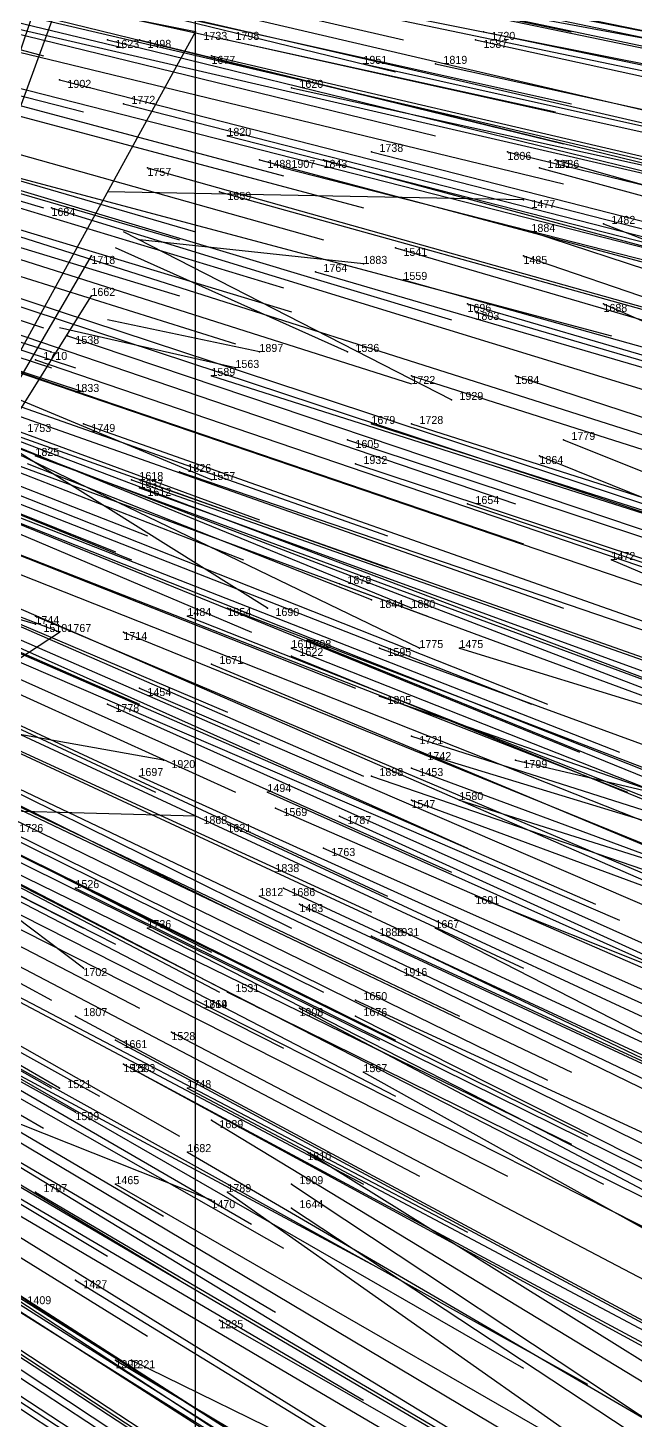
# Model space of a CAD drawing. Extents: x -0.5 to 0.59, y -0.5 to 0.59.
# Drawn here: x 0.4001 to 0.476, y -0.2685 to -0.0945 of the extents above; entities that cross this region are included whole.
import ezdxf

# ---------------------------------------------------------------- set-up
doc = ezdxf.new("R2010")
doc.units = 0
for name, color, linetype in [('Clients', 3, 'CONTINUOUS'), ('Facilities', 3, 'CONTINUOUS'), ('Facilities_lines', 3, 'CONTINUOUS'), ('Min_max_boxes', 1, 'CONTINUOUS'), ('Normals', 1, 'CONTINUOUS'), ('Source_points', 5, 'CONTINUOUS'), ('Text', 3, 'CONTINUOUS')]:
    doc.layers.add(name, color=color, linetype=linetype)

msp = doc.modelspace()

# ---------------------------------------------------------------- linework, layer by layer
at = {"layer": 'Clients', "color": 5}
for p in [(0.421, -0.095, -1.25), (0.408, -0.123, -1.25), (0.408, -0.128, -1.25), (0.404, -0.17, -1.25)]:
    msp.add_point(p, dxfattribs=at)
at = {"layer": 'Facilities', "color": 3}
for p in [(0.457, -0.095, -1.167), (0.41, -0.096, -1.054), (0.414, -0.096, -1.063), (0.425, -0.096, -1.089), (0.456, -0.096, -1.166), (0.423, -0.098, -1.086), (0.442, -0.099, -1.131), (0.451, -0.099, -1.155), (0.404, -0.101, -1.042), (0.433, -0.102, -1.113), (0.412, -0.104, -1.063), (0.425, -0.108, -1.096), (0.429, -0.111, -1.109), (0.437, -0.111, -1.126), (0.443, -0.11, -1.142), (0.46, -0.11, -1.181), (0.466, -0.111, -1.197), (0.415, -0.112, -1.074), (0.432, -0.112, -1.116), (0.464, -0.112, -1.193), (0.424, -0.115, -1.099), (0.462, -0.116, -1.25), (0.403, -0.117, -1.048), (0.463, -0.12, -1.196), (0.472, -0.119, -1.218), (0.446, -0.122, -1.156), (0.462, -0.123, -1.194), (0.436, -0.125, -1.134), (0.442, -0.124, -1.25), (0.447, -0.126, -1.161), (0.455, -0.129, -1.182), (0.456, -0.13, -1.185), (0.472, -0.129, -1.223), (0.405, -0.133, -1.067), (0.429, -0.135, -1.25), (0.44, -0.135, -1.25), (0.401, -0.136, -1.058), (0.426, -0.137, -1.25), (0.423, -0.138, -1.111), (0.448, -0.138, -1.171), (0.461, -0.138, -1.203), (0.406, -0.14, -1.073), (0.453, -0.141, -1.25), (0.407, -0.144, -1.081), (0.443, -0.144, -1.163), (0.448, -0.144, -1.176), (0.44, -0.146, -1.159), (0.467, -0.146, -1.25), (0.401, -0.148, -1.068), (0.441, -0.149, -1.164), (0.464, -0.148, -1.217), (0.413, -0.151, -1.099), (0.414, -0.151, -1.101), (0.419, -0.15, -1.113), (0.423, -0.151, -1.25), (0.414, -0.152, -1.104), (0.455, -0.154, -1.202), (0.473, -0.161, -1.249), (0.439, -0.164, -1.171), (0.425, -0.167, -1.141), (0.43, -0.167, -1.25), (0.443, -0.166, -1.25), (0.448, -0.167, -1.25), (0.401, -0.168, -1.086), (0.42, -0.168, -1.13), (0.401, -0.169, -1.25), (0.412, -0.17, -1.114), (0.433, -0.172, -1.164), (0.435, -0.171, -1.168), (0.444, -0.172, -1.191), (0.449, -0.172, -1.25), (0.454, -0.172, -1.212), (0.433, -0.173, -1.166), (0.423, -0.174, -1.144), (0.414, -0.177, -1.127), (0.41, -0.179, -1.12), (0.444, -0.178, -1.197), (0.448, -0.183, -1.211), (0.417, -0.186, -1.25), (0.449, -0.185, -1.215), (0.461, -0.186, -1.244), (0.448, -0.187, -1.214), (0.414, -0.188, -1.137), (0.443, -0.188, -1.203), (0.43, -0.19, -1.175), (0.448, -0.191, -1.217), (0.454, -0.191, -1.231), (0.421, -0.193, -1.25), (0.431, -0.192, -1.18), (0.439, -0.193, -1.199), (0.425, -0.194, -1.167), (0.437, -0.197, -1.199), (0.431, -0.2, -1.187), (0.406, -0.202, -1.133), (0.429, -0.203, -1.186), (0.432, -0.202, -1.194), (0.456, -0.203, -1.247), (0.434, -0.204, -1.199), (0.415, -0.207, -1.159), (0.451, -0.207, -1.25), (0.443, -0.208, -1.224), (0.445, -0.208, -1.25), (0.407, -0.212, -1.25), (0.446, -0.212, -1.25), (0.425, -0.215, -1.191), (0.421, -0.216, -1.184), (0.421, -0.216, -1.184), (0.434, -0.217, -1.213), (0.441, -0.216, -1.228), (0.406, -0.218, -1.153), (0.441, -0.218, -1.23), (0.418, -0.22, -1.181), (0.411, -0.221, -1.167), (0.412, -0.224, -1.173), (0.412, -0.224, -1.172), (0.442, -0.225, -1.238), (0.404, -0.227, -1.25), (0.42, -0.227, -1.192), (0.406, -0.23, -1.25), (0.423, -0.231, -1.206), (0.42, -0.235, -1.203), (0.435, -0.235, -1.236), (0.401, -0.24, -1.169), (0.411, -0.239, -1.187), (0.425, -0.24, -1.219), (0.433, -0.239, -1.237), (0.423, -0.241, -1.25), (0.433, -0.242, -1.24), (0.406, -0.251, -1.194), (0.424, -0.256, -1.238), (0.411, -0.261, -1.217), (0.413, -0.261, -1.221)]:
    msp.add_point(p, dxfattribs=at)
at = {"layer": 'Facilities_lines', "color": 3}
for q in [(0.404, -0.083, -1.25), (0.404, -0.091, -1.25), (0.421, -0.095, -1.25), (0.408, -0.123, -1.25), (0.408, -0.128, -1.25), (0.404, -0.17, -1.25)]:
    msp.add_line((0.366, -0.195, -1.25), q, dxfattribs=at)
at = {"layer": 'Min_max_boxes', "color": 1}
msp.add_line((0.421, -0.312, -1.25), (0.421, -0.039, -1.25), dxfattribs=at)
msp.add_line((0.421, -0.312, -1.25), (0.421, -0.039, -1.25), dxfattribs=at)
at = {"layer": 'Normals', "color": 1}
for p, q in [((0.312, -0.074, -0.802), (0.402, -0.098, -0.765)), ((0.321, -0.075, -0.825), (0.412, -0.097, -0.788)), ((0.356, -0.075, -0.91), (0.447, -0.096, -0.873)), ((0.377, -0.076, -0.962), (0.468, -0.095, -0.924)), ((0.356, -0.078, -0.91), (0.446, -0.1, -0.873)), ((0.388, -0.078, -0.989), (0.478, -0.097, -0.951)), ((0.317, -0.082, -0.818), (0.407, -0.105, -0.781)), ((0.375, -0.085, -0.961), (0.466, -0.105, -0.924)), ((0.378, -0.084, -0.968), (0.468, -0.104, -0.93)), ((0.388, -0.084, -0.992), (0.478, -0.105, -0.955)), ((0.361, -0.086, -0.928), (0.451, -0.108, -0.891)), ((0.377, -0.087, -0.967), (0.467, -0.109, -0.93)), ((0.393, -0.087, -1.008), (0.484, -0.108, -0.971)), ((0.422, -0.088, -1.077), (0.512, -0.106, -1.039)), ((0.43, -0.087, -1.097), (0.521, -0.104, -1.059)), ((0.442, -0.088, -1.128), (0.533, -0.106, -1.09)), ((0.312, -0.09, -0.813), (0.402, -0.117, -0.776)), ((0.342, -0.089, -0.884), (0.432, -0.113, -0.847)), ((0.387, -0.09, -0.992), (0.477, -0.111, -0.956)), ((0.376, -0.092, -0.969), (0.467, -0.114, -0.932)), ((0.448, -0.091, -1.144), (0.539, -0.11, -1.107)), ((0.352, -0.093, -0.911), (0.442, -0.117, -0.874)), ((0.421, -0.095, -1.25), (0.411, -0.093, -1.151)), ((0.444, -0.093, -1.134), (0.535, -0.112, -1.097)), ((0.464, -0.093, -1.183), (0.555, -0.112, -1.146)), ((0.468, -0.093, -1.192), (0.56, -0.112, -1.159)), ((0.33, -0.095, -0.859), (0.419, -0.121, -0.821)), ((0.332, -0.094, -0.862), (0.421, -0.12, -0.825)), ((0.396, -0.094, -1.018), (0.487, -0.115, -0.981)), ((0.457, -0.095, -1.167), (0.548, -0.114, -1.13)), ((0.348, -0.096, -0.902), (0.437, -0.121, -0.865)), ((0.41, -0.096, -1.054), (0.5, -0.118, -1.016)), ((0.414, -0.096, -1.063), (0.504, -0.118, -1.026)), ((0.425, -0.096, -1.089), (0.515, -0.116, -1.051)), ((0.456, -0.096, -1.166), (0.547, -0.116, -1.129)), ((0.423, -0.098, -1.086), (0.513, -0.119, -1.048)), ((0.442, -0.099, -1.131), (0.532, -0.119, -1.094)), ((0.451, -0.099, -1.155), (0.542, -0.119, -1.117)), ((0.343, -0.1, -0.894), (0.432, -0.127, -0.857)), ((0.33, -0.101, -0.863), (0.419, -0.128, -0.826)), ((0.395, -0.101, -1.019), (0.485, -0.124, -0.982)), ((0.404, -0.101, -1.042), (0.494, -0.124, -1.005)), ((0.433, -0.102, -1.113), (0.524, -0.122, -1.075)), ((0.313, -0.103, -0.825), (0.402, -0.132, -0.788)), ((0.344, -0.103, -0.897), (0.433, -0.13, -0.861)), ((0.363, -0.104, -0.946), (0.453, -0.131, -0.909)), ((0.412, -0.104, -1.063), (0.502, -0.127, -1.025)), ((0.337, -0.106, -0.884), (0.426, -0.134, -0.847)), ((0.315, -0.107, -0.831), (0.403, -0.135, -0.793)), ((0.315, -0.108, -0.832), (0.403, -0.137, -0.795)), ((0.318, -0.108, -0.84), (0.406, -0.137, -0.803)), ((0.383, -0.109, -0.996), (0.473, -0.133, -0.959)), ((0.425, -0.108, -1.096), (0.515, -0.131, -1.059)), ((0.319, -0.111, -0.844), (0.407, -0.14, -0.808)), ((0.36, -0.111, -0.941), (0.448, -0.139, -0.904)), ((0.429, -0.111, -1.109), (0.519, -0.135, -1.072)), ((0.437, -0.111, -1.126), (0.526, -0.135, -1.089)), ((0.443, -0.11, -1.142), (0.533, -0.133, -1.104)), ((0.46, -0.11, -1.181), (0.55, -0.132, -1.144)), ((0.466, -0.111, -1.197), (0.558, -0.137, -1.168)), ((0.415, -0.112, -1.074), (0.504, -0.137, -1.036)), ((0.432, -0.112, -1.116), (0.522, -0.135, -1.079)), ((0.464, -0.112, -1.193), (0.556, -0.137, -1.164)), ((0.462, -0.116, -1.25), (0.41, -0.115, -1.165)), ((0.424, -0.115, -1.099), (0.514, -0.14, -1.062)), ((0.403, -0.117, -1.048), (0.491, -0.144, -1.011)), ((0.394, -0.119, -1.029), (0.482, -0.147, -0.991)), ((0.453, -0.141, -1.25), (0.412, -0.12, -1.161)), ((0.463, -0.12, -1.196), (0.555, -0.15, -1.17)), ((0.472, -0.119, -1.218), (0.565, -0.155, -1.207)), ((0.442, -0.124, -1.25), (0.414, -0.121, -1.154)), ((0.408, -0.123, -1.25), (0.408, -0.123, -1.15)), ((0.44, -0.135, -1.25), (0.411, -0.122, -1.155)), ((0.446, -0.122, -1.156), (0.535, -0.148, -1.119)), ((0.462, -0.123, -1.194), (0.553, -0.154, -1.167)), ((0.324, -0.125, -0.869), (0.411, -0.16, -0.833)), ((0.328, -0.124, -0.877), (0.415, -0.158, -0.84)), ((0.342, -0.124, -0.909), (0.429, -0.156, -0.871)), ((0.373, -0.124, -0.984), (0.461, -0.154, -0.945)), ((0.389, -0.125, -1.021), (0.477, -0.154, -0.983)), ((0.436, -0.125, -1.134), (0.525, -0.151, -1.097)), ((0.327, -0.126, -0.876), (0.413, -0.161, -0.839)), ((0.34, -0.127, -0.908), (0.427, -0.161, -0.87)), ((0.357, -0.127, -0.948), (0.445, -0.158, -0.911)), ((0.365, -0.126, -0.966), (0.453, -0.156, -0.929)), ((0.447, -0.126, -1.161), (0.536, -0.151, -1.123)), ((0.395, -0.128, -1.037), (0.483, -0.157, -1)), ((0.408, -0.128, -1.25), (0.408, -0.128, -1.15)), ((0.374, -0.129, -0.99), (0.462, -0.159, -0.952)), ((0.455, -0.129, -1.182), (0.544, -0.155, -1.145)), ((0.456, -0.13, -1.185), (0.545, -0.156, -1.148)), ((0.472, -0.129, -1.223), (0.563, -0.169, -1.215)), ((0.358, -0.131, -0.953), (0.445, -0.162, -0.916)), ((0.426, -0.137, -1.25), (0.404, -0.132, -1.153)), ((0.429, -0.135, -1.25), (0.41, -0.131, -1.152)), ((0.405, -0.133, -1.067), (0.494, -0.163, -1.03)), ((0.343, -0.134, -0.92), (0.428, -0.17, -0.882)), ((0.363, -0.136, -0.969), (0.45, -0.168, -0.932)), ((0.379, -0.136, -1.007), (0.467, -0.167, -0.969)), ((0.401, -0.136, -1.058), (0.489, -0.166, -1.021)), ((0.423, -0.138, -1.111), (0.511, -0.166, -1.074)), ((0.448, -0.138, -1.171), (0.536, -0.166, -1.134)), ((0.461, -0.138, -1.203), (0.553, -0.168, -1.178)), ((0.406, -0.14, -1.073), (0.494, -0.17, -1.037)), ((0.329, -0.142, -0.897), (0.414, -0.179, -0.859)), ((0.423, -0.151, -1.25), (0.399, -0.141, -1.153)), ((0.34, -0.144, -0.923), (0.425, -0.18, -0.884)), ((0.355, -0.143, -0.956), (0.441, -0.177, -0.918)), ((0.391, -0.144, -1.041), (0.477, -0.177, -1.004)), ((0.449, -0.172, -1.25), (0.391, -0.144, -1.173)), ((0.407, -0.144, -1.081), (0.495, -0.175, -1.044)), ((0.443, -0.144, -1.163), (0.531, -0.172, -1.126)), ((0.448, -0.144, -1.176), (0.536, -0.172, -1.14)), ((0.376, -0.145, -1.008), (0.463, -0.179, -0.971)), ((0.379, -0.145, -1.014), (0.465, -0.179, -0.976)), ((0.396, -0.145, -1.053), (0.483, -0.178, -1.016)), ((0.44, -0.146, -1.159), (0.528, -0.175, -1.122)), ((0.467, -0.146, -1.25), (0.547, -0.178, -1.3)), ((0.344, -0.147, -0.935), (0.429, -0.184, -0.897)), ((0.43, -0.167, -1.25), (0.398, -0.147, -1.157)), ((0.448, -0.167, -1.25), (0.399, -0.147, -1.165)), ((0.443, -0.166, -1.25), (0.4, -0.149, -1.161)), ((0.401, -0.148, -1.068), (0.488, -0.18, -1.032)), ((0.441, -0.149, -1.164), (0.529, -0.178, -1.127)), ((0.464, -0.148, -1.217), (0.556, -0.185, -1.209)), ((0.332, -0.151, -0.911), (0.416, -0.19, -0.873)), ((0.357, -0.151, -0.969), (0.442, -0.188, -0.932)), ((0.383, -0.15, -1.028), (0.469, -0.185, -0.991)), ((0.387, -0.151, -1.039), (0.474, -0.185, -1.001)), ((0.413, -0.151, -1.099), (0.501, -0.182, -1.063)), ((0.414, -0.151, -1.101), (0.502, -0.182, -1.065)), ((0.419, -0.15, -1.113), (0.507, -0.18, -1.076)), ((0.342, -0.152, -0.934), (0.426, -0.19, -0.896)), ((0.414, -0.152, -1.104), (0.502, -0.184, -1.067)), ((0.393, -0.154, -1.054), (0.479, -0.188, -1.017)), ((0.455, -0.154, -1.202), (0.548, -0.185, -1.181)), ((0.388, -0.156, -1.046), (0.475, -0.19, -1.009)), ((0.37, -0.159, -1.008), (0.455, -0.197, -0.971)), ((0.347, -0.161, -0.957), (0.431, -0.2, -0.92)), ((0.473, -0.161, -1.249), (0.563, -0.199, -1.272)), ((0.368, -0.162, -1.005), (0.453, -0.2, -0.967)), ((0.397, -0.162, -1.071), (0.483, -0.196, -1.034)), ((0.324, -0.165, -0.908), (0.407, -0.207, -0.871)), ((0.343, -0.164, -0.951), (0.426, -0.205, -0.914)), ((0.361, -0.164, -0.99), (0.445, -0.203, -0.953)), ((0.401, -0.169, -1.25), (0.387, -0.165, -1.151)), ((0.404, -0.17, -1.25), (0.391, -0.165, -1.151)), ((0.392, -0.164, -1.061), (0.477, -0.201, -1.024)), ((0.439, -0.164, -1.171), (0.526, -0.196, -1.134)), ((0.328, -0.167, -0.92), (0.411, -0.209, -0.883)), ((0.35, -0.166, -0.968), (0.433, -0.207, -0.931)), ((0.358, -0.166, -0.987), (0.443, -0.205, -0.951)), ((0.386, -0.167, -1.052), (0.471, -0.204, -1.015)), ((0.425, -0.167, -1.141), (0.511, -0.2, -1.104)), ((0.34, -0.168, -0.948), (0.423, -0.21, -0.911)), ((0.401, -0.168, -1.086), (0.486, -0.204, -1.049)), ((0.42, -0.168, -1.13), (0.506, -0.202, -1.092)), ((0.388, -0.169, -1.059), (0.474, -0.206, -1.022)), ((0.412, -0.17, -1.114), (0.498, -0.205, -1.077)), ((0.322, -0.172, -0.911), (0.403, -0.216, -0.874)), ((0.342, -0.172, -0.957), (0.424, -0.215, -0.919)), ((0.362, -0.172, -1.002), (0.446, -0.212, -0.965)), ((0.433, -0.172, -1.164), (0.519, -0.206, -1.126)), ((0.435, -0.171, -1.168), (0.521, -0.206, -1.13)), ((0.444, -0.172, -1.191), (0.534, -0.205, -1.162)), ((0.454, -0.172, -1.212), (0.548, -0.201, -1.199)), ((0.378, -0.173, -1.039), (0.462, -0.212, -1.002)), ((0.433, -0.173, -1.166), (0.519, -0.208, -1.129)), ((0.331, -0.174, -0.936), (0.414, -0.217, -0.899)), ((0.346, -0.174, -0.969), (0.429, -0.217, -0.931)), ((0.354, -0.174, -0.986), (0.437, -0.215, -0.948)), ((0.423, -0.174, -1.144), (0.509, -0.21, -1.106)), ((0.414, -0.177, -1.127), (0.5, -0.214, -1.089)), ((0.37, -0.178, -1.026), (0.454, -0.218, -0.989)), ((0.41, -0.179, -1.12), (0.495, -0.217, -1.083)), ((0.444, -0.178, -1.197), (0.536, -0.21, -1.171)), ((0.349, -0.18, -0.982), (0.432, -0.222, -0.945)), ((0.361, -0.18, -1.008), (0.444, -0.221, -0.971)), ((0.363, -0.18, -1.012), (0.446, -0.221, -0.975)), ((0.322, -0.181, -0.923), (0.403, -0.227, -0.886)), ((0.417, -0.186, -1.25), (0.389, -0.181, -1.154)), ((0.328, -0.183, -0.939), (0.409, -0.228, -0.902)), ((0.448, -0.183, -1.211), (0.542, -0.213, -1.193)), ((0.321, -0.185, -0.927), (0.402, -0.232, -0.89)), ((0.363, -0.185, -1.02), (0.446, -0.228, -0.983)), ((0.381, -0.185, -1.059), (0.465, -0.226, -1.023)), ((0.384, -0.185, -1.065), (0.468, -0.225, -1.028)), ((0.449, -0.185, -1.215), (0.544, -0.214, -1.198)), ((0.461, -0.186, -1.244), (0.554, -0.208, -1.274)), ((0.338, -0.187, -0.966), (0.419, -0.233, -0.929)), ((0.448, -0.187, -1.214), (0.54, -0.221, -1.193)), ((0.414, -0.188, -1.137), (0.498, -0.226, -1.099)), ((0.443, -0.188, -1.203), (0.536, -0.22, -1.184)), ((0.43, -0.19, -1.175), (0.515, -0.228, -1.138)), ((0.448, -0.191, -1.217), (0.54, -0.225, -1.197)), ((0.454, -0.191, -1.231), (0.549, -0.221, -1.238)), ((0.421, -0.193, -1.25), (0.384, -0.192, -1.157)), ((0.384, -0.193, -1.075), (0.468, -0.234, -1.038)), ((0.387, -0.192, -1.08), (0.47, -0.233, -1.043)), ((0.431, -0.192, -1.18), (0.516, -0.229, -1.142)), ((0.439, -0.193, -1.199), (0.527, -0.233, -1.171)), ((0.407, -0.212, -1.25), (0.383, -0.194, -1.155)), ((0.425, -0.194, -1.167), (0.509, -0.233, -1.13)), ((0.337, -0.196, -0.973), (0.417, -0.243, -0.936)), ((0.359, -0.195, -1.022), (0.442, -0.239, -0.985)), ((0.367, -0.195, -1.038), (0.449, -0.238, -1.002)), ((0.377, -0.196, -1.062), (0.46, -0.238, -1.026)), ((0.398, -0.195, -1.109), (0.481, -0.236, -1.071)), ((0.347, -0.197, -0.999), (0.428, -0.244, -0.961)), ((0.39, -0.197, -1.091), (0.472, -0.239, -1.054)), ((0.437, -0.197, -1.199), (0.525, -0.236, -1.17)), ((0.33, -0.2, -0.965), (0.41, -0.248, -0.928)), ((0.431, -0.2, -1.187), (0.515, -0.239, -1.149)), ((0.351, -0.201, -1.012), (0.432, -0.247, -0.975)), ((0.339, -0.203, -0.988), (0.419, -0.251, -0.951)), ((0.373, -0.202, -1.059), (0.455, -0.245, -1.022)), ((0.406, -0.202, -1.133), (0.489, -0.243, -1.095)), ((0.429, -0.203, -1.186), (0.513, -0.243, -1.149)), ((0.432, -0.202, -1.194), (0.518, -0.242, -1.161)), ((0.456, -0.203, -1.247), (0.546, -0.239, -1.271)), ((0.361, -0.205, -1.038), (0.443, -0.249, -1.001)), ((0.434, -0.204, -1.199), (0.52, -0.244, -1.167)), ((0.415, -0.207, -1.159), (0.497, -0.249, -1.121)), ((0.451, -0.207, -1.25), (0.525, -0.245, -1.305)), ((0.351, -0.208, -1.021), (0.431, -0.255, -0.984)), ((0.443, -0.208, -1.224), (0.534, -0.25, -1.218)), ((0.445, -0.208, -1.25), (0.52, -0.244, -1.305)), ((0.336, -0.209, -0.988), (0.415, -0.258, -0.951)), ((0.331, -0.211, -0.982), (0.41, -0.26, -0.945)), ((0.404, -0.227, -1.25), (0.378, -0.212, -1.155)), ((0.446, -0.212, -1.25), (0.522, -0.249, -1.304)), ((0.406, -0.23, -1.25), (0.379, -0.215, -1.155)), ((0.425, -0.215, -1.191), (0.508, -0.256, -1.153)), ((0.382, -0.216, -1.097), (0.462, -0.262, -1.059)), ((0.421, -0.216, -1.184), (0.504, -0.258, -1.146)), ((0.421, -0.216, -1.184), (0.504, -0.258, -1.146)), ((0.434, -0.217, -1.213), (0.521, -0.263, -1.196)), ((0.441, -0.216, -1.228), (0.532, -0.258, -1.224)), ((0.343, -0.218, -1.015), (0.421, -0.267, -0.978)), ((0.362, -0.219, -1.057), (0.442, -0.266, -1.02)), ((0.423, -0.241, -1.25), (0.365, -0.218, -1.172)), ((0.389, -0.219, -1.115), (0.47, -0.264, -1.078)), ((0.406, -0.218, -1.153), (0.488, -0.262, -1.115)), ((0.441, -0.218, -1.23), (0.53, -0.263, -1.232)), ((0.418, -0.22, -1.181), (0.5, -0.263, -1.143)), ((0.337, -0.221, -1.006), (0.414, -0.272, -0.969)), ((0.345, -0.221, -1.023), (0.423, -0.27, -0.986)), ((0.411, -0.221, -1.167), (0.493, -0.265, -1.129)), ((0.354, -0.224, -1.047), (0.432, -0.274, -1.01)), ((0.373, -0.224, -1.088), (0.453, -0.271, -1.051)), ((0.412, -0.224, -1.173), (0.494, -0.268, -1.135)), ((0.412, -0.224, -1.172), (0.493, -0.268, -1.134)), ((0.442, -0.225, -1.238), (0.528, -0.273, -1.249)), ((0.42, -0.227, -1.192), (0.501, -0.27, -1.155)), ((0.391, -0.229, -1.132), (0.47, -0.276, -1.095)), ((0.377, -0.23, -1.105), (0.457, -0.277, -1.068)), ((0.423, -0.231, -1.206), (0.507, -0.282, -1.186)), ((0.391, -0.232, -1.136), (0.47, -0.28, -1.098)), ((0.351, -0.234, -1.056), (0.429, -0.285, -1.018)), ((0.42, -0.235, -1.203), (0.504, -0.284, -1.181)), ((0.435, -0.235, -1.236), (0.52, -0.288, -1.244)), ((0.359, -0.237, -1.076), (0.437, -0.288, -1.039)), ((0.363, -0.237, -1.084), (0.441, -0.288, -1.046)), ((0.39, -0.24, -1.145), (0.469, -0.289, -1.107)), ((0.401, -0.24, -1.169), (0.481, -0.287, -1.131)), ((0.411, -0.239, -1.187), (0.491, -0.285, -1.15)), ((0.425, -0.24, -1.219), (0.506, -0.297, -1.21)), ((0.433, -0.239, -1.237), (0.516, -0.294, -1.242)), ((0.372, -0.242, -1.109), (0.45, -0.293, -1.072)), ((0.433, -0.242, -1.24), (0.515, -0.296, -1.256)), ((0.385, -0.251, -1.15), (0.463, -0.302, -1.113)), ((0.393, -0.251, -1.165), (0.471, -0.301, -1.128)), ((0.395, -0.251, -1.169), (0.473, -0.302, -1.132)), ((0.396, -0.251, -1.171), (0.474, -0.301, -1.134)), ((0.406, -0.251, -1.194), (0.486, -0.3, -1.158)), ((0.399, -0.254, -1.183), (0.478, -0.304, -1.146)), ((0.382, -0.255, -1.149), (0.46, -0.306, -1.112)), ((0.424, -0.256, -1.238), (0.508, -0.304, -1.264)), ((0.411, -0.261, -1.217), (0.495, -0.311, -1.199)), ((0.413, -0.261, -1.221), (0.503, -0.305, -1.216)), ((0.393, -0.263, -1.181), (0.47, -0.314, -1.144))]:
    msp.add_line(p, q, dxfattribs=at)
at = {"layer": 'Source_points', "color": 5}
for p in [(0.421, -0.095, -1.25), (0.457, -0.095, -1.167), (0.41, -0.096, -1.054), (0.414, -0.096, -1.063), (0.425, -0.096, -1.089), (0.456, -0.096, -1.166), (0.423, -0.098, -1.086), (0.442, -0.099, -1.131), (0.451, -0.099, -1.155), (0.404, -0.101, -1.042), (0.433, -0.102, -1.113), (0.412, -0.104, -1.063), (0.425, -0.108, -1.096), (0.429, -0.111, -1.109), (0.437, -0.111, -1.126), (0.443, -0.11, -1.142), (0.46, -0.11, -1.181), (0.466, -0.111, -1.197), (0.415, -0.112, -1.074), (0.432, -0.112, -1.116), (0.464, -0.112, -1.193), (0.424, -0.115, -1.099), (0.462, -0.116, -1.25), (0.403, -0.117, -1.048), (0.463, -0.12, -1.196), (0.472, -0.119, -1.218), (0.408, -0.123, -1.25), (0.446, -0.122, -1.156), (0.462, -0.123, -1.194), (0.436, -0.125, -1.134), (0.442, -0.124, -1.25), (0.447, -0.126, -1.161), (0.408, -0.128, -1.25), (0.455, -0.129, -1.182), (0.456, -0.13, -1.185), (0.472, -0.129, -1.223), (0.405, -0.133, -1.067), (0.429, -0.135, -1.25), (0.44, -0.135, -1.25), (0.401, -0.136, -1.058), (0.426, -0.137, -1.25), (0.423, -0.138, -1.111), (0.448, -0.138, -1.171), (0.461, -0.138, -1.203), (0.406, -0.14, -1.073), (0.453, -0.141, -1.25), (0.407, -0.144, -1.081), (0.443, -0.144, -1.163), (0.448, -0.144, -1.176), (0.44, -0.146, -1.159), (0.467, -0.146, -1.25), (0.401, -0.148, -1.068), (0.441, -0.149, -1.164), (0.464, -0.148, -1.217), (0.413, -0.151, -1.099), (0.414, -0.151, -1.101), (0.419, -0.15, -1.113), (0.423, -0.151, -1.25), (0.414, -0.152, -1.104), (0.455, -0.154, -1.202), (0.473, -0.161, -1.249), (0.439, -0.164, -1.171), (0.425, -0.167, -1.141), (0.43, -0.167, -1.25), (0.443, -0.166, -1.25), (0.448, -0.167, -1.25), (0.401, -0.168, -1.086), (0.42, -0.168, -1.13), (0.401, -0.169, -1.25), (0.404, -0.17, -1.25), (0.412, -0.17, -1.114), (0.433, -0.172, -1.164), (0.435, -0.171, -1.168), (0.444, -0.172, -1.191), (0.449, -0.172, -1.25), (0.454, -0.172, -1.212), (0.433, -0.173, -1.166), (0.423, -0.174, -1.144), (0.414, -0.177, -1.127), (0.41, -0.179, -1.12), (0.444, -0.178, -1.197), (0.448, -0.183, -1.211), (0.417, -0.186, -1.25), (0.449, -0.185, -1.215), (0.461, -0.186, -1.244), (0.448, -0.187, -1.214), (0.414, -0.188, -1.137), (0.443, -0.188, -1.203), (0.43, -0.19, -1.175), (0.448, -0.191, -1.217), (0.454, -0.191, -1.231), (0.421, -0.193, -1.25), (0.431, -0.192, -1.18), (0.439, -0.193, -1.199), (0.425, -0.194, -1.167), (0.437, -0.197, -1.199), (0.431, -0.2, -1.187), (0.406, -0.202, -1.133), (0.429, -0.203, -1.186), (0.432, -0.202, -1.194), (0.456, -0.203, -1.247), (0.434, -0.204, -1.199), (0.415, -0.207, -1.159), (0.451, -0.207, -1.25), (0.443, -0.208, -1.224), (0.445, -0.208, -1.25), (0.407, -0.212, -1.25), (0.446, -0.212, -1.25), (0.425, -0.215, -1.191), (0.421, -0.216, -1.184), (0.421, -0.216, -1.184), (0.434, -0.217, -1.213), (0.441, -0.216, -1.228), (0.406, -0.218, -1.153), (0.441, -0.218, -1.23), (0.418, -0.22, -1.181), (0.411, -0.221, -1.167), (0.412, -0.224, -1.173), (0.412, -0.224, -1.172), (0.442, -0.225, -1.238), (0.404, -0.227, -1.25), (0.42, -0.227, -1.192), (0.406, -0.23, -1.25), (0.423, -0.231, -1.206), (0.42, -0.235, -1.203), (0.435, -0.235, -1.236), (0.401, -0.24, -1.169), (0.411, -0.239, -1.187), (0.425, -0.24, -1.219), (0.433, -0.239, -1.237), (0.423, -0.241, -1.25), (0.433, -0.242, -1.24), (0.406, -0.251, -1.194), (0.424, -0.256, -1.238), (0.411, -0.261, -1.217), (0.413, -0.261, -1.221)]:
    msp.add_point(p, dxfattribs=at)

# ---------------------------------------------------------------- texts
at = {"layer": 'Text', "color": 3}
for s, p in [('1733', (0.422, -0.096, -1.25)), ('1798', (0.426, -0.096, -1.089)), ('1720', (0.458, -0.096, -1.167)), ('1623', (0.411, -0.097, -1.054)), ('1498', (0.415, -0.097, -1.063)), ('1587', (0.457, -0.097, -1.166)), ('1677', (0.423, -0.099, -1.086)), ('1951', (0.442, -0.099, -1.131)), ('1819', (0.452, -0.099, -1.155)), ('1902', (0.405, -0.102, -1.042)), ('1620', (0.434, -0.102, -1.113)), ('1772', (0.413, -0.104, -1.063)), ('1820', (0.425, -0.108, -1.096)), ('1738', (0.444, -0.11, -1.142)), ('1488', (0.43, -0.112, -1.109)), ('1907', (0.433, -0.112, -1.116)), ('1843', (0.437, -0.112, -1.126)), ('1806', (0.46, -0.111, -1.181)), ('1731', (0.465, -0.112, -1.193)), ('1786', (0.466, -0.112, -1.197)), ('1757', (0.415, -0.113, -1.074)), ('1859', (0.425, -0.116, -1.099)), ('1477', (0.463, -0.117, -1.25)), ('1684', (0.403, -0.118, -1.048)), ('1482', (0.473, -0.119, -1.218)), ('1884', (0.463, -0.12, -1.196)), ('1718', (0.408, -0.124, -1.25)), ('1883', (0.442, -0.124, -1.25)), ('1541', (0.447, -0.123, -1.156)), ('1485', (0.462, -0.124, -1.194)), ('1764', (0.437, -0.125, -1.134)), ('1559', (0.447, -0.126, -1.161)), ('1662', (0.408, -0.128, -1.25)), ('1696', (0.455, -0.13, -1.182)), ('1803', (0.456, -0.131, -1.185)), ('1688', (0.472, -0.13, -1.223)), ('1538', (0.406, -0.134, -1.067)), ('1710', (0.402, -0.136, -1.058)), ('1897', (0.429, -0.135, -1.25)), ('1536', (0.441, -0.135, -1.25)), ('1589', (0.423, -0.138, -1.111)), ('1563', (0.426, -0.137, -1.25)), ('1833', (0.406, -0.14, -1.073)), ('1722', (0.448, -0.139, -1.171)), ('1584', (0.461, -0.139, -1.203)), ('1929', (0.454, -0.141, -1.25)), ('1753', (0.4, -0.145, -1.25)), ('1749', (0.408, -0.145, -1.081)), ('1679', (0.443, -0.144, -1.163)), ('1728', (0.449, -0.144, -1.176)), ('1605', (0.441, -0.147, -1.159)), ('1779', (0.468, -0.146, -1.25)), ('1825', (0.401, -0.148, -1.068)), ('1826', (0.42, -0.15, -1.113)), ('1932', (0.442, -0.149, -1.164)), ('1864', (0.464, -0.149, -1.217)), ('1618', (0.414, -0.151, -1.099)), ('1937', (0.414, -0.152, -1.101)), ('1557', (0.423, -0.151, -1.25)), ('1612', (0.415, -0.153, -1.104)), ('1654', (0.456, -0.154, -1.202)), ('1472', (0.473, -0.161, -1.249)), ('1879', (0.44, -0.164, -1.171)), ('1484', (0.42, -0.168, -1.13)), ('1854', (0.425, -0.168, -1.141)), ('1690', (0.431, -0.168, -1.25)), ('1844', (0.444, -0.167, -1.25)), ('1880', (0.448, -0.167, -1.25)), ('1744', (0.401, -0.169, -1.086)), ('1510', (0.402, -0.17, -1.25)), ('1767', (0.405, -0.17, -1.25)), ('1714', (0.412, -0.171, -1.114)), ('1610', (0.433, -0.172, -1.164)), ('1622', (0.434, -0.173, -1.166)), ('1708', (0.435, -0.172, -1.168)), ('1595', (0.445, -0.173, -1.191)), ('1775', (0.449, -0.172, -1.25)), ('1475', (0.454, -0.172, -1.212)), ('1671', (0.424, -0.174, -1.144)), ('1454', (0.415, -0.178, -1.127)), ('1778', (0.411, -0.18, -1.12)), ('1805', (0.445, -0.179, -1.197)), ('1721', (0.449, -0.184, -1.211)), ('1920', (0.418, -0.187, -1.25)), ('1742', (0.45, -0.186, -1.215)), ('1799', (0.462, -0.187, -1.244)), ('1697', (0.414, -0.188, -1.137)), ('1898', (0.444, -0.188, -1.203)), ('1453', (0.449, -0.188, -1.214)), ('1494', (0.43, -0.19, -1.175)), ('1547', (0.448, -0.192, -1.217)), ('1580', (0.454, -0.191, -1.231)), ('1868', (0.422, -0.194, -1.25)), ('1569', (0.432, -0.193, -1.18)), ('1787', (0.44, -0.194, -1.199)), ('1726', (0.399, -0.195, -1.109)), ('1621', (0.425, -0.195, -1.167)), ('1763', (0.438, -0.198, -1.199)), ('1838', (0.431, -0.2, -1.187)), ('1526', (0.406, -0.202, -1.133)), ('1812', (0.429, -0.203, -1.186)), ('1686', (0.433, -0.203, -1.194)), ('1691', (0.456, -0.204, -1.247)), ('1483', (0.434, -0.205, -1.199)), ('1736', (0.415, -0.207, -1.159)), ('1888', (0.444, -0.208, -1.224)), ('1931', (0.446, -0.208, -1.25)), ('1667', (0.451, -0.207, -1.25)), ('1702', (0.407, -0.213, -1.25)), ('1916', (0.447, -0.213, -1.25)), ('1531', (0.426, -0.215, -1.191)), ('1650', (0.442, -0.216, -1.228)), ('1807', (0.407, -0.218, -1.153)), ('1769', (0.422, -0.217, -1.184)), ('1814', (0.422, -0.217, -1.184)), ('1908', (0.434, -0.218, -1.213)), ('1676', (0.442, -0.218, -1.23)), ('1528', (0.418, -0.221, -1.181)), ('1661', (0.412, -0.222, -1.167)), ('1522', (0.412, -0.225, -1.172)), ('1503', (0.413, -0.225, -1.173)), ('1567', (0.442, -0.225, -1.238)), ('1521', (0.405, -0.227, -1.25)), ('1748', (0.42, -0.227, -1.192)), ('1599', (0.406, -0.231, -1.25)), ('1689', (0.424, -0.232, -1.206)), ('1682', (0.42, -0.235, -1.203)), ('1810', (0.435, -0.236, -1.236)), ('1465', (0.411, -0.239, -1.187)), ('1909', (0.434, -0.239, -1.237)), ('1797', (0.402, -0.24, -1.169)), ('1789', (0.425, -0.24, -1.219)), ('1470', (0.423, -0.242, -1.25)), ('1644', (0.434, -0.242, -1.24)), ('1427', (0.407, -0.252, -1.194)), ('1409', (0.4, -0.254, -1.183)), ('1235', (0.424, -0.257, -1.238)), ('1392', (0.411, -0.262, -1.217)), ('1221', (0.413, -0.262, -1.221))]:
    msp.add_text(s, height=0.001, dxfattribs=at).set_placement(p)

doc.saveas('drawing.dxf')
